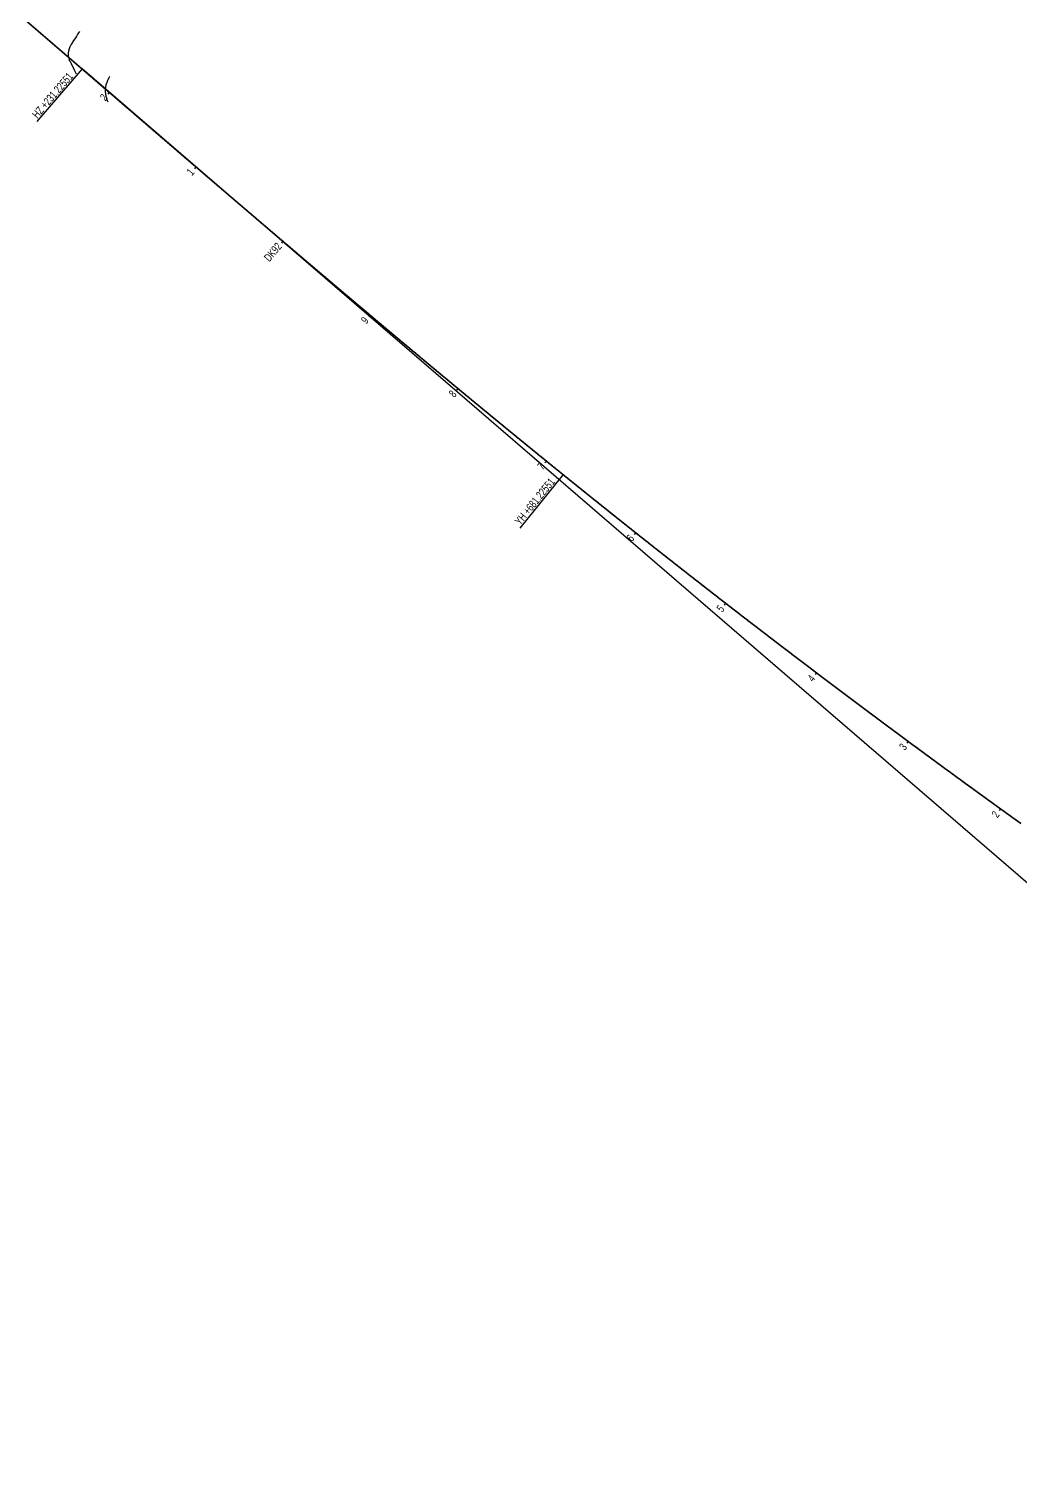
# Model space of a CAD drawing. Header units: millimetres. Extents: x 497834 to 621495, y 3353175 to 3430424.
# Drawn here: x 588895 to 589761, y 3393638 to 3394899 of the extents above; entities that cross this region are included whole.
import ezdxf

# ---------------------------------------------------------------- set-up
doc = ezdxf.new("R2010")
doc.units = ezdxf.units.MM
for name, color, linetype in [('DK改路中线', 7, 'Continuous'), ('dl2', 7, 'Continuous'), ('沪乍杭打线-0.0-200.8段-施工系转设计系成果-2000坐标系-左线_中线_交点', 7, 'Continuous'), ('沪乍杭打线-0.0-200.8段-施工系转设计系成果-2000坐标系-左线_五大桩', 7, 'Continuous'), ('沪乍杭打线-0.0-200.8段-施工系转设计系成果-2000坐标系-左线_里程', 7, 'Continuous')]:
    doc.layers.add(name, color=color, linetype=linetype)
doc.styles.add('PM_LC', font='slromans.shx', dxfattribs={"width": 0.75, "bigfont": 'hztxt.shx'})
doc.styles.add('PM_QX', font='slromans.shx', dxfattribs={"width": 0.75, "bigfont": 'hztxt.shx'})

msp = doc.modelspace()

# ---------------------------------------------------------------- linework, layer by layer
at = {"layer": 'DK改路中线', "color": 3, "linetype": 'Continuous', "ltscale": 2, "flags": 128}
for points in [[(588936.5, 3394858.9), (588935.6, 3394860.7), (588934.7, 3394862.4), (588932, 3394867.8), (588931.1, 3394869.6), (588931, 3394869.9, -0.266249), (588930.3, 3394871.4), (588929.8, 3394873.4), (588929.5, 3394875.3), (588929.5, 3394877.3), (588929.7, 3394879.3), (588930.2, 3394881.3), (588931, 3394883.1), (588931.9, 3394884.8), (588932, 3394884.8), (588934.1, 3394888.2), (588935.2, 3394889.9), (588936.3, 3394891.5), (588937.4, 3394893.2), (588938.5, 3394894.9), (588939.3, 3394896.1)], [(588965.4, 3394856.9), (588964.5, 3394855.1), (588963.7, 3394853.6, 0.208455), (588963.6, 3394853.3), (588962.8, 3394851.5), (588962.2, 3394849.6), (588961.7, 3394847.6), (588961.5, 3394845.6), (588961.5, 3394843.6), (588961.7, 3394841.7), (588962, 3394839.7), (588962.6, 3394837.8), (588962.6, 3394837.7), (588963.3, 3394835.9), (588963.7, 3394834.6)]]:
    msp.add_lwpolyline(points, format="xyb", dxfattribs=at)
at = {"layer": 'dl2', "color": 3, "linetype": 'Continuous', "ltscale": 2, "const_width": 1.4, "flags": 128}
msp.add_lwpolyline([(589762, 3394203.5), (589761.8, 3394203.6), (589761.2, 3394204.1), (589760.4, 3394204.6), (589759.6, 3394205.2), (589758.8, 3394205.8), (589758, 3394206.4), (589757.8, 3394206.5), (589757.1, 3394207), (589756.3, 3394207.6), (589755.5, 3394208.1), (589754.7, 3394208.7), (589753.9, 3394209.3), (589753.7, 3394209.4), (589753.1, 3394209.9), (589752.3, 3394210.5), (589751.5, 3394211.1), (589750.7, 3394211.6), (589749.8, 3394212.2), (589749.6, 3394212.4), (589749, 3394212.8), (589748.2, 3394213.4), (589747.4, 3394214), (589746.6, 3394214.6), (589745.8, 3394215.2), (589745.6, 3394215.3), (589745, 3394215.7), (589744.2, 3394216.3), (589743.4, 3394216.9), (589742.5, 3394217.5), (589741.7, 3394218.1), (589741.5, 3394218.2), (589740.9, 3394218.7), (589740.1, 3394219.3), (589739.3, 3394219.8), (589738.5, 3394220.4), (589737.7, 3394221), (589737.5, 3394221.2), (589736.9, 3394221.6), (589736.1, 3394222.2), (589735.2, 3394222.8), (589734.4, 3394223.4), (589733.6, 3394223.9), (589733.4, 3394224.1), (589732.8, 3394224.5), (589732, 3394225.1), (589731.2, 3394225.7), (589730.4, 3394226.3), (589729.6, 3394226.9), (589729.4, 3394227), (589728.8, 3394227.5), (589728, 3394228), (589727.2, 3394228.6), (589726.3, 3394229.2), (589725.5, 3394229.8), (589725.3, 3394230), (589724.7, 3394230.4), (589723.9, 3394231), (589723.1, 3394231.6), (589722.3, 3394232.2), (589721.5, 3394232.7), (589721.3, 3394232.9), (589720.7, 3394233.3), (589719.9, 3394233.9), (589719.1, 3394234.5), (589718.3, 3394235.1), (589717.4, 3394235.7), (589717.2, 3394235.8), (589716.6, 3394236.3), (589715.8, 3394236.9), (589715, 3394237.5), (589714.2, 3394238), (589713.4, 3394238.6), (589713.2, 3394238.8), (589712.6, 3394239.2), (589711.8, 3394239.8), (589711, 3394240.4), (589710.2, 3394241), (589709.4, 3394241.6), (589709.2, 3394241.7), (589708.6, 3394242.2), (589707.7, 3394242.8), (589706.9, 3394243.3), (589706.1, 3394243.9), (589705.3, 3394244.5), (589705.1, 3394244.7), (589704.5, 3394245.1), (589703.7, 3394245.7), (589702.9, 3394246.3), (589702.1, 3394246.9), (589701.3, 3394247.5), (589701.1, 3394247.6), (589700.5, 3394248.1), (589699.7, 3394248.7), (589698.9, 3394249.2), (589698.1, 3394249.8), (589697.2, 3394250.4), (589697.1, 3394250.6), (589696.4, 3394251), (589695.6, 3394251.6), (589694.8, 3394252.2), (589694, 3394252.8), (589693.2, 3394253.4), (589693, 3394253.5), (589692.4, 3394254), (589691.6, 3394254.6), (589690.8, 3394255.2), (589690, 3394255.7), (589689.2, 3394256.3), (589689, 3394256.5), (589688.4, 3394256.9), (589687.6, 3394257.5), (589686.8, 3394258.1), (589686, 3394258.7), (589685.2, 3394259.3), (589685, 3394259.4), (589684.3, 3394259.9), (589683.5, 3394260.5), (589682.7, 3394261.1), (589681.9, 3394261.7), (589681.1, 3394262.3), (589680.9, 3394262.4), (589680.3, 3394262.9), (589679.5, 3394263.4), (589678.7, 3394264), (589677.9, 3394264.6), (589677.1, 3394265.2), (589676.9, 3394265.4), (589676.3, 3394265.8), (589675.5, 3394266.4), (589674.7, 3394267), (589673.9, 3394267.6), (589673.1, 3394268.2), (589672.9, 3394268.3), (589672.3, 3394268.8), (589671.5, 3394269.4), (589670.7, 3394270), (589669.9, 3394270.6), (589669, 3394271.2), (589668.9, 3394271.3), (589668.2, 3394271.8), (589667.4, 3394272.3), (589666.6, 3394272.9), (589665.8, 3394273.5), (589665, 3394274.1), (589664.8, 3394274.3), (589664.2, 3394274.7), (589663.4, 3394275.3), (589662.6, 3394275.9), (589661.8, 3394276.5), (589661, 3394277.1), (589660.8, 3394277.2), (589660.2, 3394277.7), (589659.4, 3394278.3), (589658.6, 3394278.9), (589657.8, 3394279.5), (589657, 3394280.1), (589656.8, 3394280.2), (589656.2, 3394280.7), (589655.4, 3394281.3), (589654.6, 3394281.9), (589653.8, 3394282.5), (589653, 3394283.1), (589652.8, 3394283.2), (589652.2, 3394283.6), (589651.4, 3394284.2), (589650.6, 3394284.8), (589649.8, 3394285.4), (589649, 3394286), (589648.8, 3394286.2), (589648.2, 3394286.6), (589647.4, 3394287.2), (589646.5, 3394287.8), (589645.7, 3394288.4), (589644.9, 3394289), (589644.7, 3394289.2), (589644.1, 3394289.6), (589643.3, 3394290.2), (589642.5, 3394290.8), (589641.7, 3394291.4), (589640.9, 3394292), (589640.7, 3394292.1), (589640.1, 3394292.6), (589639.3, 3394293.2), (589638.5, 3394293.8), (589637.7, 3394294.4), (589636.9, 3394295), (589636.7, 3394295.1), (589636.1, 3394295.6), (589635.3, 3394296.2), (589634.5, 3394296.8), (589633.7, 3394297.4), (589632.9, 3394298), (589632.7, 3394298.1), (589632.1, 3394298.6), (589631.3, 3394299.2), (589630.5, 3394299.8), (589629.7, 3394300.4), (589628.9, 3394301), (589628.7, 3394301.1), (589628.1, 3394301.6), (589627.3, 3394302.2), (589626.5, 3394302.8), (589625.7, 3394303.4), (589624.9, 3394304), (589624.7, 3394304.1), (589624.1, 3394304.6), (589623.3, 3394305.2), (589622.5, 3394305.8), (589621.7, 3394306.4), (589620.9, 3394307), (589620.7, 3394307.1), (589620.1, 3394307.6), (589619.3, 3394308.2), (589618.5, 3394308.8), (589617.7, 3394309.4), (589616.9, 3394310), (589616.7, 3394310.1), (589616.1, 3394310.6), (589615.3, 3394311.2), (589614.5, 3394311.8), (589613.7, 3394312.4), (589612.9, 3394313), (589612.7, 3394313.1), (589612.1, 3394313.6), (589611.3, 3394314.2), (589610.5, 3394314.8), (589609.7, 3394315.4), (589608.9, 3394316), (589608.7, 3394316.1), (589608.1, 3394316.6), (589607.3, 3394317.2), (589606.5, 3394317.8), (589605.7, 3394318.4), (589604.9, 3394319), (589604.7, 3394319.1), (589604.1, 3394319.6), (589603.3, 3394320.2), (589602.5, 3394320.8), (589601.7, 3394321.4), (589600.9, 3394322), (589600.7, 3394322.1), (589600.1, 3394322.6), (589599.3, 3394323.2), (589598.5, 3394323.8), (589597.7, 3394324.4), (589596.9, 3394325), (589596.7, 3394325.1), (589596.1, 3394325.6), (589595.3, 3394326.2), (589594.5, 3394326.8), (589593.7, 3394327.4), (589592.9, 3394328), (589592.7, 3394328.1), (589592.1, 3394328.6), (589591.3, 3394329.2), (589590.5, 3394329.8), (589589.7, 3394330.4), (589588.9, 3394331), (589588.7, 3394331.1), (589588.1, 3394331.6), (589587.3, 3394332.2), (589586.5, 3394332.8), (589585.7, 3394333.4), (589584.9, 3394334), (589584.8, 3394334.2), (589584.1, 3394334.6), (589583.4, 3394335.2), (589582.6, 3394335.8), (589581.8, 3394336.4), (589581, 3394337), (589580.8, 3394337.2), (589580.2, 3394337.6), (589579.4, 3394338.2), (589578.6, 3394338.8), (589577.8, 3394339.5), (589577, 3394340.1), (589576.8, 3394340.2), (589576.2, 3394340.7), (589575.4, 3394341.3), (589574.6, 3394341.9), (589573.8, 3394342.5), (589573, 3394343.1), (589572.8, 3394343.2), (589572.2, 3394343.7), (589571.4, 3394344.3), (589570.6, 3394344.9), (589569.8, 3394345.5), (589569, 3394346.1), (589568.8, 3394346.3), (589568.2, 3394346.7), (589567.4, 3394347.3), (589566.6, 3394347.9), (589565.8, 3394348.5), (589565, 3394349.1), (589564.8, 3394349.3), (589564.2, 3394349.7), (589563.4, 3394350.3), (589562.6, 3394350.9), (589561.8, 3394351.6), (589561.1, 3394352.2), (589560.9, 3394352.3), (589560.3, 3394352.8), (589559.5, 3394353.4), (589558.7, 3394354), (589557.9, 3394354.6), (589557.1, 3394355.2), (589556.9, 3394355.3), (589556.3, 3394355.8), (589555.5, 3394356.4), (589554.7, 3394357), (589553.9, 3394357.6), (589553.1, 3394358.2), (589552.9, 3394358.4), (589552.3, 3394358.8), (589551.5, 3394359.4), (589550.7, 3394360), (589549.9, 3394360.7), (589549.1, 3394361.3), (589548.9, 3394361.4), (589548.3, 3394361.9), (589547.5, 3394362.5), (589546.7, 3394363.1), (589546, 3394363.7), (589545.2, 3394364.3), (589545, 3394364.5), (589544.4, 3394364.9), (589543.6, 3394365.5), (589542.8, 3394366.1), (589542, 3394366.7), (589541.2, 3394367.3), (589541, 3394367.5), (589540.4, 3394368), (589539.6, 3394368.6), (589538.8, 3394369.2), (589538, 3394369.8), (589537.2, 3394370.4), (589537, 3394370.5), (589536.4, 3394371), (589535.6, 3394371.6), (589534.8, 3394372.2), (589534.1, 3394372.8), (589533.3, 3394373.4), (589533.1, 3394373.6), (589532.5, 3394374), (589531.7, 3394374.7), (589530.9, 3394375.3), (589530.1, 3394375.9), (589529.3, 3394376.5), (589529.1, 3394376.6), (589528.5, 3394377.1), (589527.7, 3394377.7), (589526.9, 3394378.3), (589526.1, 3394378.9), (589525.3, 3394379.5), (589525.1, 3394379.7), (589524.5, 3394380.1), (589523.7, 3394380.7), (589523, 3394381.4), (589522.2, 3394382), (589521.4, 3394382.6), (589521.2, 3394382.7), (589520.6, 3394383.2), (589519.8, 3394383.8), (589519, 3394384.4), (589518.2, 3394385), (589517.4, 3394385.6), (589517.2, 3394385.8), (589516.6, 3394386.2), (589515.8, 3394386.9), (589515, 3394387.5), (589514.2, 3394388.1), (589513.5, 3394388.7), (589513.3, 3394388.8), (589512.7, 3394389.3), (589511.9, 3394389.9), (589511.1, 3394390.5), (589510.3, 3394391.1), (589509.5, 3394391.8), (589509.3, 3394391.9), (589508.7, 3394392.4), (589507.9, 3394393), (589507.1, 3394393.6), (589506.3, 3394394.2), (589505.5, 3394394.8), (589505.4, 3394395), (589504.8, 3394395.4), (589504, 3394396), (589503.2, 3394396.7), (589502.4, 3394397.3), (589501.6, 3394397.9), (589501.4, 3394398), (589500.8, 3394398.5), (589500, 3394399.1), (589499.2, 3394399.7), (589498.4, 3394400.3), (589497.6, 3394400.9), (589497.5, 3394401.1), (589496.9, 3394401.6), (589496.1, 3394402.2), (589495.3, 3394402.8), (589494.5, 3394403.4), (589493.7, 3394404), (589493.5, 3394404.2), (589492.9, 3394404.6), (589492.1, 3394405.2), (589491.3, 3394405.9), (589490.5, 3394406.5), (589489.8, 3394407.1), (589489.6, 3394407.2), (589489, 3394407.7), (589488.2, 3394408.3), (589487.4, 3394408.9), (589486.6, 3394409.5), (589485.8, 3394410.2), (589485.6, 3394410.3), (589485, 3394410.8), (589484.2, 3394411.4), (589483.4, 3394412), (589482.7, 3394412.6), (589481.9, 3394413.2), (589481.7, 3394413.4), (589481.1, 3394413.8), (589480.3, 3394414.5), (589479.5, 3394415.1), (589478.7, 3394415.7), (589477.9, 3394416.3), (589477.7, 3394416.5), (589477.1, 3394416.9), (589476.3, 3394417.5), (589475.6, 3394418.2), (589474.8, 3394418.8), (589474, 3394419.4), (589473.8, 3394419.5), (589473.2, 3394420), (589472.4, 3394420.6), (589471.6, 3394421.2), (589470.8, 3394421.8), (589470, 3394422.5), (589469.9, 3394422.6), (589469.3, 3394423.1), (589468.5, 3394423.7), (589467.7, 3394424.3), (589466.9, 3394424.9), (589466.1, 3394425.5), (589465.9, 3394425.7), (589465.3, 3394426.2), (589464.5, 3394426.8), (589463.8, 3394427.4), (589463, 3394428), (589462.2, 3394428.6), (589462, 3394428.8), (589461.4, 3394429.3), (589460.6, 3394429.9), (589459.8, 3394430.5), (589459, 3394431.1), (589458.2, 3394431.7), (589458.1, 3394431.9), (589457.5, 3394432.3), (589456.7, 3394433), (589455.9, 3394433.6), (589455.1, 3394434.2), (589454.3, 3394434.8), (589454.1, 3394435), (589453.5, 3394435.4), (589452.7, 3394436), (589452, 3394436.7), (589451.2, 3394437.3), (589450.4, 3394437.9), (589450.2, 3394438.1), (589449.6, 3394438.5), (589448.8, 3394439.1), (589448, 3394439.8), (589447.2, 3394440.4), (589446.5, 3394441), (589446.3, 3394441.2), (589445.7, 3394441.6), (589444.9, 3394442.2), (589444.1, 3394442.9), (589443.3, 3394443.5), (589442.5, 3394444.1), (589442.3, 3394444.2), (589441.7, 3394444.7), (589441, 3394445.3), (589440.2, 3394446), (589439.4, 3394446.6), (589438.6, 3394447.2), (589438.4, 3394447.3), (589437.8, 3394447.8), (589437, 3394448.4), (589436.3, 3394449.1), (589435.5, 3394449.7), (589434.7, 3394450.3), (589434.5, 3394450.4), (589433.9, 3394450.9), (589433.1, 3394451.5), (589432.3, 3394452.2), (589431.6, 3394452.8), (589430.8, 3394453.4), (589430.6, 3394453.6), (589430, 3394454), (589429.2, 3394454.6), (589428.4, 3394455.3), (589427.6, 3394455.9), (589426.8, 3394456.5), (589426.7, 3394456.7), (589426.1, 3394457.1), (589425.3, 3394457.7), (589424.5, 3394458.4), (589423.7, 3394459), (589422.9, 3394459.6), (589422.7, 3394459.8), (589422.1, 3394460.2), (589421.4, 3394460.9), (589420.6, 3394461.5), (589419.8, 3394462.1), (589419, 3394462.7), (589418.8, 3394462.9), (589418.2, 3394463.3), (589417.5, 3394464), (589416.7, 3394464.6), (589415.9, 3394465.2), (589415.1, 3394465.8), (589414.9, 3394466), (589414.3, 3394466.5), (589413.5, 3394467.1), (589412.8, 3394467.7), (589412, 3394468.3), (589411.2, 3394469), (589411, 3394469.1), (589410.4, 3394469.6), (589409.6, 3394470.2), (589408.8, 3394470.8), (589408.1, 3394471.4), (589407.3, 3394472.1), (589407.1, 3394472.2), (589406.5, 3394472.7), (589405.7, 3394473.3), (589404.9, 3394473.9), (589404.2, 3394474.6), (589403.4, 3394475.2), (589403.2, 3394475.3), (589402.6, 3394475.8), (589401.8, 3394476.4), (589401, 3394477.1), (589400.3, 3394477.7), (589399.5, 3394478.3), (589399.3, 3394478.5), (589398.7, 3394478.9), (589397.9, 3394479.6), (589397.1, 3394480.2), (589396.3, 3394480.8), (589395.6, 3394481.4), (589395.4, 3394481.6), (589394.8, 3394482.1), (589394, 3394482.7), (589393.2, 3394483.3), (589392.4, 3394483.9), (589391.7, 3394484.6), (589391.5, 3394484.7), (589390.9, 3394485.2), (589390.1, 3394485.8), (589389.3, 3394486.4), (589388.5, 3394487.1), (589387.8, 3394487.7), (589387.6, 3394487.8), (589387, 3394488.3), (589386.2, 3394488.9), (589385.4, 3394489.6), (589384.6, 3394490.2), (589383.9, 3394490.8), (589383.7, 3394491), (589383.1, 3394491.4), (589382.3, 3394492.1), (589381.5, 3394492.7), (589380.7, 3394493.3), (589380, 3394494), (589379.8, 3394494.1), (589379.2, 3394494.6), (589378.4, 3394495.2), (589377.6, 3394495.8), (589376.9, 3394496.5), (589376.1, 3394497.1), (589375.9, 3394497.2), (589375.3, 3394497.7), (589374.5, 3394498.3), (589373.7, 3394499), (589373, 3394499.6), (589372.2, 3394500.2), (589372, 3394500.4), (589371.4, 3394500.9), (589370.6, 3394501.5), (589369.8, 3394502.1), (589369.1, 3394502.7), (589368.3, 3394503.4), (589368.1, 3394503.5), (589367.5, 3394504), (589366.7, 3394504.6), (589366, 3394505.2), (589365.2, 3394505.9), (589364.4, 3394506.5), (589364.2, 3394506.7), (589363.6, 3394507.1), (589362.8, 3394507.8), (589362.1, 3394508.4), (589361.7, 3394508.7), (589360.9, 3394509.3), (589360.1, 3394510), (589359.3, 3394510.6), (589358.6, 3394511.2), (589357.8, 3394511.9), (589357, 3394512.5), (589356.2, 3394513.1), (589355.5, 3394513.7), (589354.7, 3394514.4), (589353.9, 3394515), (589353.1, 3394515.6), (589352.3, 3394516.3), (589351.6, 3394516.9), (589350.8, 3394517.5), (589350, 3394518.1), (589349.2, 3394518.8), (589348.5, 3394519.4), (589347.7, 3394520), (589346.9, 3394520.7), (589346.1, 3394521.3), (589345.4, 3394521.9), (589344.6, 3394522.6), (589343.8, 3394523.2), (589343, 3394523.8), (589342.3, 3394524.5), (589341.5, 3394525.1), (589340.7, 3394525.7), (589339.9, 3394526.3), (589339.2, 3394527), (589338.4, 3394527.6), (589337.6, 3394528.2), (589336.8, 3394528.9), (589336.1, 3394529.5), (589335.3, 3394530.1), (589334.5, 3394530.8), (589333.7, 3394531.4), (589332.9, 3394532), (589332.2, 3394532.7), (589331.4, 3394533.3), (589330.6, 3394533.9), (589329.9, 3394534.6), (589329.1, 3394535.2), (589328.3, 3394535.8), (589327.5, 3394536.5), (589326.8, 3394537.1), (589326, 3394537.7), (589325.2, 3394538.4), (589324.4, 3394539), (589323.7, 3394539.6), (589322.9, 3394540.3), (589322.1, 3394540.9), (589321.3, 3394541.5), (589320.6, 3394542.2), (589319.8, 3394542.8), (589319, 3394543.4), (589318.2, 3394544.1), (589317.5, 3394544.7), (589316.7, 3394545.3), (589315.9, 3394546), (589315.1, 3394546.6), (589314.4, 3394547.2), (589313.6, 3394547.9), (589312.8, 3394548.5), (589312, 3394549.1), (589311.3, 3394549.8), (589310.5, 3394550.4), (589309.7, 3394551), (589309, 3394551.7), (589308.2, 3394552.3), (589307.4, 3394552.9), (589306.6, 3394553.6), (589305.9, 3394554.2), (589305.1, 3394554.8), (589304.3, 3394555.5), (589303.5, 3394556.1), (589302.8, 3394556.7), (589302, 3394557.4), (589301.2, 3394558), (589300.5, 3394558.6), (589299.7, 3394559.3), (589298.9, 3394559.9), (589298.1, 3394560.5), (589297.4, 3394561.2), (589296.6, 3394561.8), (589295.8, 3394562.5), (589295.1, 3394563.1), (589294.3, 3394563.7), (589293.5, 3394564.4), (589292.7, 3394565), (589292, 3394565.6), (589291.2, 3394566.3), (589290.4, 3394566.9), (589289.7, 3394567.5), (589288.9, 3394568.2), (589288.1, 3394568.8), (589287.3, 3394569.5), (589286.6, 3394570.1), (589285.8, 3394570.7), (589285, 3394571.4), (589284.3, 3394572), (589283.5, 3394572.6), (589282.7, 3394573.3), (589281.9, 3394573.9), (589281.2, 3394574.5), (589280.4, 3394575.2), (589279.6, 3394575.8), (589278.9, 3394576.5), (589278.1, 3394577.1), (589277.3, 3394577.7), (589276.5, 3394578.4), (589275.8, 3394579), (589275, 3394579.6), (589274.2, 3394580.3), (589273.5, 3394580.9), (589272.7, 3394581.6), (589271.9, 3394582.2), (589271.2, 3394582.8), (589270.4, 3394583.5), (589269.6, 3394584.1), (589268.8, 3394584.8), (589268.1, 3394585.4), (589267.3, 3394586), (589266.5, 3394586.7), (589265.8, 3394587.3), (589265, 3394587.9), (589264.2, 3394588.6), (589263.5, 3394589.2), (589262.7, 3394589.9), (589261.9, 3394590.5), (589261.1, 3394591.1), (589260.4, 3394591.8), (589259.6, 3394592.4), (589258.8, 3394593.1), (589258.1, 3394593.7), (589257.3, 3394594.3), (589256.5, 3394595), (589255.8, 3394595.6), (589255, 3394596.2), (589254.2, 3394596.9), (589253.5, 3394597.5), (589252.7, 3394598.2), (589251.9, 3394598.8), (589251.2, 3394599.4), (589250.4, 3394600.1), (589249.6, 3394600.7), (589248.8, 3394601.4), (589248.1, 3394602), (589247.3, 3394602.6), (589246.5, 3394603.3), (589245.8, 3394603.9), (589245, 3394604.6), (589244.2, 3394605.2), (589243.5, 3394605.8), (589242.7, 3394606.5), (589241.9, 3394607.1), (589241.2, 3394607.8), (589240.4, 3394608.4), (589239.6, 3394609.1), (589238.9, 3394609.7), (589238.1, 3394610.3), (589237.3, 3394611), (589236.6, 3394611.6), (589235.8, 3394612.3), (589235, 3394612.9), (589234.3, 3394613.5), (589233.5, 3394614.2), (589232.7, 3394614.8), (589232, 3394615.5), (589231.2, 3394616.1), (589230.4, 3394616.7), (589229.7, 3394617.4), (589228.9, 3394618), (589228.1, 3394618.7), (589227.4, 3394619.3), (589226.6, 3394620), (589225.8, 3394620.6), (589225, 3394621.2), (589224.3, 3394621.9), (589223.5, 3394622.5), (589222.7, 3394623.2), (589222, 3394623.8), (589221.2, 3394624.4), (589220.4, 3394625.1), (589219.7, 3394625.7), (589218.9, 3394626.4), (589218.2, 3394627), (589217.4, 3394627.7), (589216.6, 3394628.3), (589215.9, 3394628.9), (589215.1, 3394629.6), (589214.3, 3394630.2), (589213.6, 3394630.9), (589212.8, 3394631.5), (589212, 3394632.2), (589211.3, 3394632.8), (589210.5, 3394633.4), (589209.7, 3394634.1), (589209, 3394634.7), (589208.2, 3394635.4), (589207.4, 3394636), (589206.7, 3394636.7), (589205.9, 3394637.3), (589205.1, 3394637.9), (589204.4, 3394638.6), (589203.6, 3394639.2), (589202.8, 3394639.9), (589202.1, 3394640.5), (589201.3, 3394641.2), (589200.5, 3394641.8), (589199.8, 3394642.4), (589199, 3394643.1), (589198.2, 3394643.7), (589197.5, 3394644.4), (589196.7, 3394645), (589195.9, 3394645.7), (589195.2, 3394646.3), (589194.4, 3394647), (589193.6, 3394647.6), (589192.9, 3394648.2), (589192.1, 3394648.9), (589191.4, 3394649.5), (589190.6, 3394650.2), (589189.8, 3394650.8), (589189.1, 3394651.5), (589188.3, 3394652.1), (589187.5, 3394652.8), (589186.8, 3394653.4), (589186, 3394654), (589185.2, 3394654.7), (589184.5, 3394655.3), (589183.7, 3394656), (589182.9, 3394656.6), (589182.2, 3394657.3), (589181.4, 3394657.9), (589180.7, 3394658.6), (589179.9, 3394659.2), (589179.1, 3394659.8), (589178.4, 3394660.5), (589177.6, 3394661.1), (589176.8, 3394661.8), (589176.1, 3394662.4), (589175.3, 3394663.1), (589174.5, 3394663.7), (589173.8, 3394664.4), (589173, 3394665), (589172.2, 3394665.7), (589171.5, 3394666.3), (589170.7, 3394666.9), (589170, 3394667.6), (589169.2, 3394668.2), (589168.4, 3394668.9), (589167.7, 3394669.5), (589166.9, 3394670.2), (589166.1, 3394670.8), (589165.4, 3394671.5), (589164.6, 3394672.1), (589163.9, 3394672.8), (589163.1, 3394673.4), (589162.3, 3394674), (589161.6, 3394674.7), (589160.8, 3394675.3), (589160, 3394676), (589159.3, 3394676.6), (589158.5, 3394677.3), (589157.7, 3394677.9), (589157, 3394678.6), (589156.2, 3394679.2), (589155.5, 3394679.9), (589154.7, 3394680.5), (589153.9, 3394681.2), (589153.2, 3394681.8), (589152.4, 3394682.5), (589151.6, 3394683.1), (589150.9, 3394683.7), (589150.1, 3394684.4), (589149.4, 3394685), (589148.6, 3394685.7), (589147.8, 3394686.3), (589147.1, 3394687), (589146.3, 3394687.6), (589145.5, 3394688.3), (589144.8, 3394688.9), (589144, 3394689.6), (589143.3, 3394690.2), (589142.5, 3394690.9), (589141.7, 3394691.5), (589141, 3394692.2), (589140.2, 3394692.8), (589139.4, 3394693.5), (589138.7, 3394694.1), (589137.9, 3394694.7), (589137.2, 3394695.4), (589136.4, 3394696), (589135.6, 3394696.7), (589134.9, 3394697.3), (589134.1, 3394698), (589133.3, 3394698.6), (589132.6, 3394699.3), (589131.8, 3394699.9), (589131.1, 3394700.6), (589130.3, 3394701.2), (589129.5, 3394701.9), (589128.8, 3394702.5), (589128, 3394703.2), (589127.3, 3394703.8), (589126.5, 3394704.5), (589125.7, 3394705.1), (589125, 3394705.8), (589124.2, 3394706.4), (589123.4, 3394707.1), (589122.7, 3394707.7), (589121.9, 3394708.4), (589121.2, 3394709), (589120.4, 3394709.7), (589119.6, 3394710.3), (589118.9, 3394710.9), (589118.1, 3394711.6), (589117.4, 3394712.2), (589116.6, 3394712.9), (589115.8, 3394713.5), (589115.1, 3394714.2), (589114.3, 3394714.8), (589113.6, 3394715.5), (589112.8, 3394716.1), (589112, 3394716.8), (589111.3, 3394717.4), (589110.5, 3394718.1), (589109.7, 3394718.7), (589109, 3394719.4), (589108.2, 3394720), (589107.5, 3394720.7), (589106.7, 3394721.3), (589105.9, 3394722), (589105.2, 3394722.6), (589104.4, 3394723.3), (589103.7, 3394723.9), (589102.9, 3394724.6), (589102.1, 3394725.2), (589101.4, 3394725.9), (589100.6, 3394726.5), (589099.9, 3394727.2), (589099.1, 3394727.8), (589098.3, 3394728.5), (589097.6, 3394729.1), (589096.8, 3394729.8), (589096.1, 3394730.4), (589095.3, 3394731.1), (589094.5, 3394731.7), (589093.8, 3394732.4), (589093, 3394733), (589092.3, 3394733.7), (589091.5, 3394734.3), (589090.7, 3394735), (589090, 3394735.6), (589089.2, 3394736.3), (589088.5, 3394736.9), (589087.7, 3394737.6), (589086.9, 3394738.2), (589086.2, 3394738.9), (589085.4, 3394739.5), (589084.7, 3394740.2), (589083.9, 3394740.8), (589083.1, 3394741.5), (589082.4, 3394742.1), (589081.6, 3394742.8), (589080.9, 3394743.4), (589080.1, 3394744.1), (589079.3, 3394744.7), (589078.6, 3394745.4), (589077.8, 3394746), (589077.1, 3394746.7), (589076.3, 3394747.3), (589075.5, 3394748), (589074.8, 3394748.6), (589074, 3394749.3), (589073.3, 3394749.9), (589072.5, 3394750.6), (589071.7, 3394751.2), (589071, 3394751.9), (589070.2, 3394752.5), (589069.5, 3394753.2), (589068.7, 3394753.8), (589067.9, 3394754.5), (589067.2, 3394755.1), (589066.4, 3394755.8), (589065.7, 3394756.4), (589064.9, 3394757.1), (589064.1, 3394757.7), (589063.4, 3394758.4), (589062.6, 3394759), (589061.9, 3394759.7), (589061.1, 3394760.3), (589060.3, 3394761), (589059.6, 3394761.6), (589058.8, 3394762.3), (589058.1, 3394762.9), (589057.3, 3394763.6), (589056.6, 3394764.2), (589055.8, 3394764.9), (589055, 3394765.5), (589054.3, 3394766.2), (589053.5, 3394766.8), (589052.8, 3394767.5), (589052, 3394768.1), (589051.2, 3394768.8), (589050.5, 3394769.4), (589049.7, 3394770.1), (589049, 3394770.7), (589048.2, 3394771.4), (589047.4, 3394772), (589046.7, 3394772.7), (589045.9, 3394773.4), (589045.2, 3394774), (589044.4, 3394774.7), (589043.7, 3394775.3), (589042.9, 3394776), (589042.1, 3394776.6), (589041.4, 3394777.3), (589040.6, 3394777.9), (589039.9, 3394778.6), (589039.1, 3394779.2), (589038.3, 3394779.9), (589037.6, 3394780.5), (589036.8, 3394781.2), (589036.1, 3394781.8), (589035.3, 3394782.5), (589034.5, 3394783.1), (589033.8, 3394783.8), (589033, 3394784.4), (589032.3, 3394785.1), (589031.5, 3394785.7), (589030.8, 3394786.4), (589030, 3394787), (589029.2, 3394787.7), (589028.5, 3394788.3), (589027.7, 3394789), (589027, 3394789.6), (589026.2, 3394790.3), (589025.4, 3394790.9), (589024.7, 3394791.6), (589023.9, 3394792.2), (589023.2, 3394792.9), (589022.4, 3394793.6), (589021.7, 3394794.2), (589020.9, 3394794.9), (589020.1, 3394795.5), (589019.4, 3394796.2), (589018.6, 3394796.8), (589017.9, 3394797.5), (589017.1, 3394798.1), (589016.3, 3394798.8), (589015.6, 3394799.4), (589014.8, 3394800.1), (589014.1, 3394800.7), (589013.3, 3394801.4), (589012.6, 3394802), (589011.8, 3394802.7), (589011, 3394803.3), (589010.3, 3394804), (589009.5, 3394804.6), (589008.8, 3394805.3), (589008, 3394805.9), (589007.2, 3394806.6), (589006.5, 3394807.2), (589005.7, 3394807.9), (589005, 3394808.5), (589004.2, 3394809.2), (589003.5, 3394809.9), (589002.7, 3394810.5), (589001.9, 3394811.2), (589001.2, 3394811.8), (589000.4, 3394812.5), (588999.7, 3394813.1), (588998.9, 3394813.8), (588998.2, 3394814.4), (588997.4, 3394815.1), (588996.6, 3394815.7), (588995.9, 3394816.4), (588995.1, 3394817), (588994.4, 3394817.7), (588993.6, 3394818.3), (588992.8, 3394819), (588992.1, 3394819.6), (588991.3, 3394820.3), (588990.6, 3394820.9), (588989.8, 3394821.6), (588989.1, 3394822.2), (588988.3, 3394822.9), (588987.5, 3394823.6), (588986.8, 3394824.2), (588986, 3394824.9), (588985.3, 3394825.5), (588984.5, 3394826.2), (588983.8, 3394826.8), (588983, 3394827.5), (588982.2, 3394828.1), (588981.5, 3394828.8), (588980.7, 3394829.4), (588980, 3394830.1), (588979.2, 3394830.7), (588978.5, 3394831.4), (588977.7, 3394832), (588976.9, 3394832.7), (588976.2, 3394833.3), (588975.4, 3394834), (588974.7, 3394834.6), (588973.9, 3394835.3), (588973.1, 3394836), (588972.4, 3394836.6), (588971.6, 3394837.3), (588970.9, 3394837.9), (588970.1, 3394838.6), (588969.4, 3394839.2), (588968.6, 3394839.9), (588967.8, 3394840.5), (588967.1, 3394841.2), (588966.3, 3394841.8), (588965.6, 3394842.5), (588964.8, 3394843.1), (588964.1, 3394843.8), (588963.3, 3394844.4), (588962.5, 3394845.1), (588961.8, 3394845.7), (588961, 3394846.4), (588960.3, 3394847), (588959.5, 3394847.7), (588958.8, 3394848.4), (588958, 3394849), (588957.2, 3394849.7), (588956.5, 3394850.3), (588955.7, 3394851), (588955, 3394851.6), (588954.2, 3394852.3), (588953.5, 3394852.9), (588952.7, 3394853.6), (588951.9, 3394854.2), (588951.2, 3394854.9), (588950.4, 3394855.5), (588949.7, 3394856.2), (588948.9, 3394856.8), (588948.1, 3394857.5), (588947.4, 3394858.1), (588946.6, 3394858.8), (588945.9, 3394859.5), (588945.1, 3394860.1), (588944.4, 3394860.8), (588943.6, 3394861.4), (588942.8, 3394862.1), (588942.1, 3394862.7), (588941.3, 3394863.4), (585642.7, 3397706)], dxfattribs=at)
at = {"layer": '沪乍杭打线-0.0-200.8段-施工系转设计系成果-2000坐标系-左线_中线_交点', "color": 6, "linetype": 'Continuous', "ltscale": 2}
msp.add_line((593360.4, 3391055.3), (588941.3, 3394863.4), dxfattribs=at)
at = {"layer": '沪乍杭打线-0.0-200.8段-施工系转设计系成果-2000坐标系-左线_五大桩', "color": 5, "linetype": 'Continuous', "ltscale": 2}
for p, q in [((588941.3, 3394863.4), (588901.7, 3394817.4)), ((589361.7, 3394508.7), (589323.8, 3394461.9))]:
    msp.add_line(p, q, dxfattribs=at)
at = {"layer": '沪乍杭打线-0.0-200.8段-施工系转设计系成果-2000坐标系-左线_里程', "color": 5, "linetype": 'Continuous', "ltscale": 2}
for p, q in [((588965, 3394843), (588963.7, 3394841.5)), ((589040.8, 3394777.8), (589039.5, 3394776.2)), ((589116.8, 3394712.7), (589115.5, 3394711.2)), ((589193.1, 3394648.1), (589191.8, 3394646.6)), ((589269.8, 3394584), (589268.5, 3394582.4)), ((589347.1, 3394520.5), (589345.8, 3394519)), ((589425.1, 3394457.9), (589423.8, 3394456.4)), ((589503.7, 3394396.2), (589502.5, 3394394.6)), ((589583.1, 3394335.4), (589581.9, 3394333.8)), ((589663.2, 3394275.5), (589662, 3394273.9)), ((589743.9, 3394216.5), (589742.8, 3394214.9))]:
    msp.add_line(p, q, dxfattribs=at)

# ---------------------------------------------------------------- texts
at = {"layer": '沪乍杭打线-0.0-200.8段-施工系转设计系成果-2000坐标系-左线_五大桩', "color": 5, "style": 'PM_QX', "width": 0.75}
for s, rotation, p in [('HZ +231.22551', 49.2471, (588902.3, 3394819.6)), ('YH +681.22551', 51.0376, (589324.3, 3394464))]:
    msp.add_text(s, height=7, rotation=rotation, dxfattribs=at).set_placement(p)
at = {"layer": '沪乍杭打线-0.0-200.8段-施工系转设计系成果-2000坐标系-左线_里程', "color": 2, "style": 'PM_LC', "width": 0.75}
for s, rotation, p in [('2', 49.2529, (588961.6, 3394834.8)), ('1', 49.3491, (589037.4, 3394769.6)), ('DK92', 49.5636, (589105, 3394694.4)), ('9', 49.8965, (589189.8, 3394639.9)), ('8', 50.3478, (589266.6, 3394575.7)), ('7', 50.9175, (589344, 3394512.2)), ('6', 51.5665, (589422, 3394449.6)), ('5', 52.2175, (589500.8, 3394387.9)), ('4', 52.8686, (589580.3, 3394327)), ('3', 53.5197, (589660.5, 3394267.1)), ('2', 54.1708, (589741.3, 3394208))]:
    msp.add_text(s, height=7, rotation=rotation, dxfattribs=at).set_placement(p)

doc.saveas('drawing.dxf')
